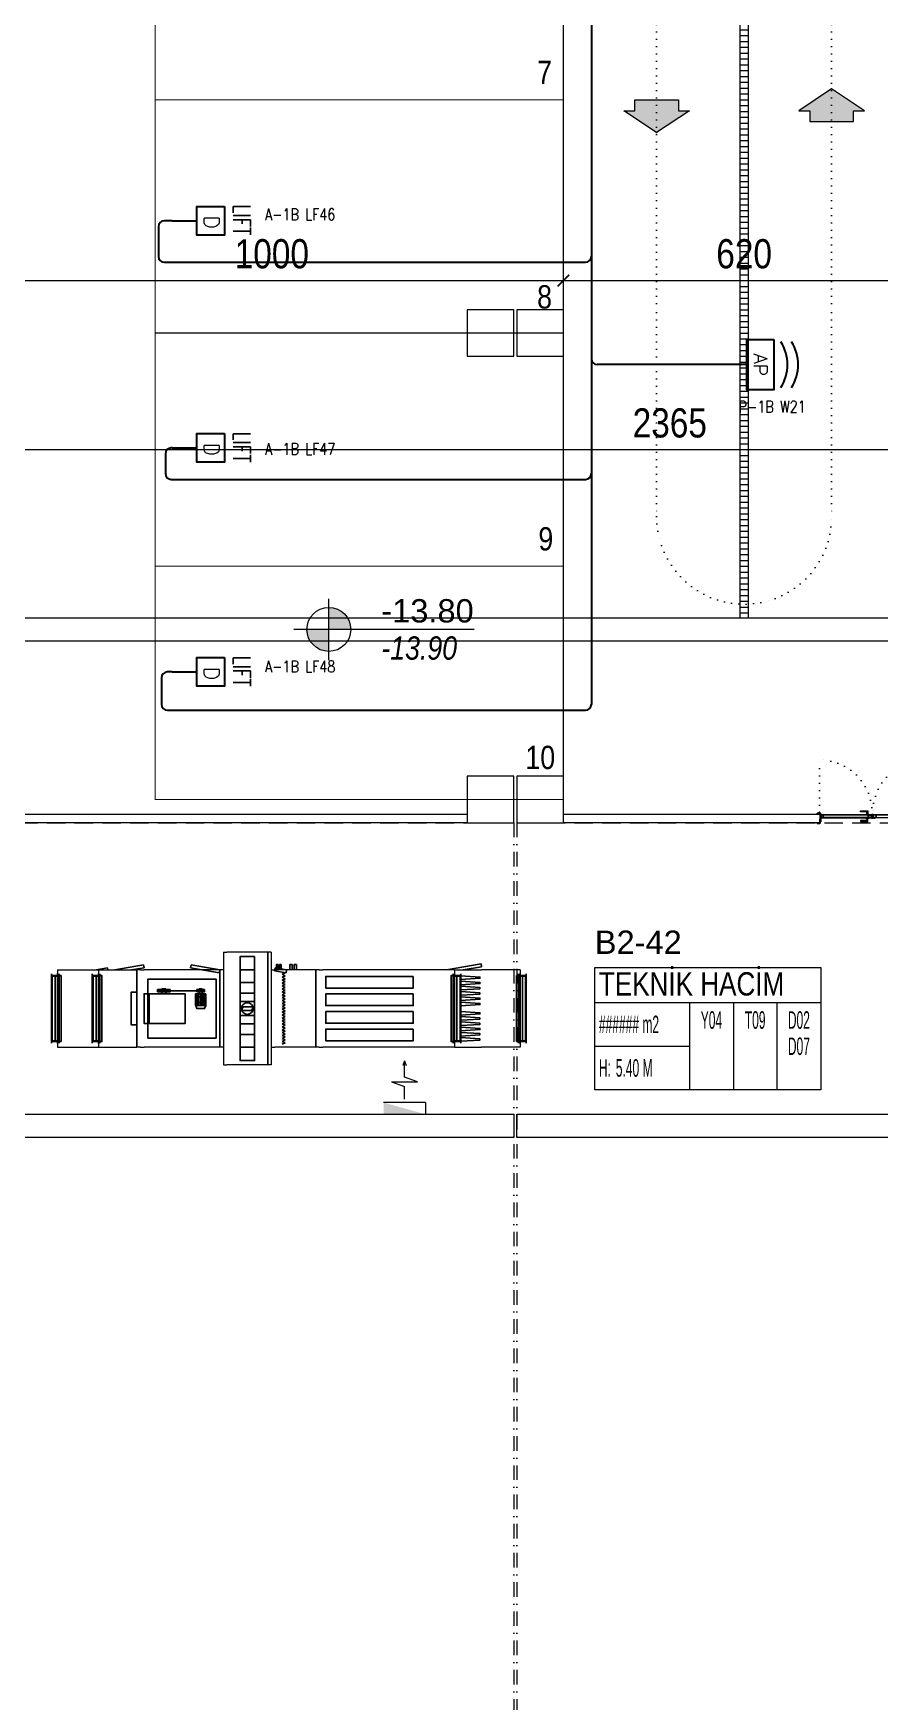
# Model space of a CAD drawing. Header units: metres. Extents: x -13621 to 152406, y -16073 to 22221.
# Drawn here: x 4531 to 5982, y -1507 to 1354 of the extents above; entities that cross this region are included whole.
import ezdxf
from ezdxf.enums import TextEntityAlignment as Align

# ---------------------------------------------------------------- set-up
doc = ezdxf.new("R2010")
doc.units = ezdxf.units.M
doc.header["$LTSCALE"] = 100
doc.header["$MEASUREMENT"] = 0
for name, pattern in [('DASHDOT2', [0.5, 0.25, -0.125, 0, -0.125]), ('DOT2', [0.125, 0, -0.125]), ('HIDDEN', [0.375, 0.25, -0.125]), ('HIDDEN2', [4.7625, 3.175, -1.5875])]:
    doc.linetypes.add(name, pattern=pattern)
doc.layers.get('0').update_dxf_attribs({"color": 9, "lineweight": 9})
for name, color, linetype, lineweight in [('00', 9, 'Continuous', 9), ('01', 9, 'Continuous', 9), ('05S', 9, 'Continuous', 9), ('06B', 9, 'Continuous', 9), ('06C', 9, 'Continuous', 9), ('06D', 9, 'Continuous', 9), ('09', 9, 'Continuous', 9), ('10', 9, 'Continuous', 9), ('20', 9, 'DOT2', 9), ('21', 9, 'Continuous', 9), ('21_mahal200', 9, 'Continuous', 9), ('24', 9, 'DASHDOT2', 9), ('25', 9, 'Continuous', 9), ('32-ekipman', 9, 'Continuous', 9), ('Data  Tavan', 170, 'Continuous', 30), ('E-ACCESS POINT (KABLOSUZ ERİŞİM İÇİN)', 7, 'Continuous', 30), ('E-DATA LIFT PRIZI', 7, 'Continuous', 30), ('E-YAZI', 7, 'Continuous', 30)]:
    doc.layers.add(name, color=color, linetype=linetype, lineweight=lineweight)
doc.styles.add('Arial', font='arial.ttf', dxfattribs={"height": 2.5})
doc.styles.add('E-YAZI', font='txttw.shx')
doc.styles.add('MuuM_TEXT-ITALIC', font='ARIALNI.TTF')
doc.styles.add('MuuM_TEXT-STANDART', font='ARIALN.TTF')
doc.dimstyles.new('MuuM_DIM200', dxfattribs={"dimscale": 20, "dimtxt": 2, "dimasz": 1, "dimexe": 1, "dimexo": 1, "dimgap": 1, "dimtad": 1, "dimdec": 1, "dimrnd": 0.5, "dimdsep": 46, "dimtxsty": 'MuuM_TEXT-STANDART', "dimblk": 'ARCHTICK', "dimcen": 0, "dimdle": 0.15, "dimclrd": 256, "dimclre": 256, "dimclrt": 256, "dimadec": 0, "dimazin": 0, "dimtfac": 5, "dimtdec": 1, "dimtix": 1, "dimtmove": 2, "dimatfit": 3, "dimldrblk": 'DOT', "dimfxl": 3, "dimfxlon": 1, "dimtolj": 1, "dimlwd": -1, "dimlwe": -1, "dimarcsym": 0})

# ---------------------------------------------------------------- blocks, each defined once
blk = doc.blocks.new('p-akslar_yeni')
at = {"layer": '24'}
for points in [[(11770, -8575), (11770, -11857.2)], [(11775, -8575), (11775, -11857.2)]]:
    blk.add_lwpolyline(points, dxfattribs=at)
blk = doc.blocks.new('*U215')
at = {"layer": 'E-ACCESS POINT (KABLOSUZ ERİŞİM İÇİN)', "color": 4}
blk.add_lwpolyline([(-2.39, 3.24), (2.39, 3.24), (2.39, 0.65), (-2.39, 0.65)], close=True, dxfattribs=at)
at = {"layer": 'E-ACCESS POINT (KABLOSUZ ERİŞİM İÇİN)', "color": 3}
for centre in [(0, 1.56), (0, 0.55)]:
    blk.add_arc(centre, 3.99, 57.1828, 122.8172, dxfattribs=at)
at = {"layer": 'E-ACCESS POINT (KABLOSUZ ERİŞİM İÇİN)', "color": 3, "style": 'E-YAZI'}
blk.add_text('AP', height=1.28, dxfattribs=at).set_placement((-1.05, 1.31))
blk = doc.blocks.new('E-DATA LIFT PRIZI')
at = {"layer": 'E-DATA LIFT PRIZI', "color": 2}
blk.add_line((0, 0), (0, 42), dxfattribs=at)
blk.add_lwpolyline([(-24.6, 89.6), (24.6, 89.6), (24.6, 42), (-24.6, 42)], close=True, dxfattribs=at)
at = {"layer": 'E-DATA LIFT PRIZI', "color": 2, "style": 'E-YAZI', "width": 0.7}
blk.add_text('LIFT', height=30, dxfattribs=at).set_placement((-28, 104.2))
at = {"layer": 'E-DATA LIFT PRIZI', "color": 2, "style": 'E-YAZI'}
blk.add_text('D', height=25.6, dxfattribs=at).set_placement((-8.8, 54.6))
blk = doc.blocks.new('p-kolon_80x80')
blk.add_lwpolyline([(-40, -40), (40, -40), (40, 40), (-40, 40)], close=True)
blk = doc.blocks.new('2.bod.sitatik')
at = {"layer": '01'}
for points in [[(5275, -8630), (5355, -8630), (5355, -8550), (5275, -8550)], [(5360, -8630), (5440, -8630), (5440, -8550), (5360, -8550)]]:
    blk.add_lwpolyline(points, close=True, dxfattribs=at)
for p in [(5315, -7790), (5400, -7790)]:
    blk.add_blockref('p-kolon_80x80', p, dxfattribs=at)
blk = doc.blocks.new('p-işyeri')
at = {"color": 0, "const_width": 2}
blk.add_lwpolyline([(200, 0), (200, 700), (-200, 700), (-200, 0)], close=True, dxfattribs=at)
blk = doc.blocks.new('P-KURANGLEZ')
at = {"layer": '01'}
blk.add_lwpolyline([(5355, -500), (5355, -540), (1600, -540), (1600, 0), (1640, 0), (1640, -500)], close=True, dxfattribs=at)
blk.add_lwpolyline([(7520, -540), (5360, -540), (5360, -500), (7520, -500), (7520, -540)], dxfattribs=at)
blk = doc.blocks.new('p-ızgara')
at = {"layer": '06D'}
h = blk.add_hatch(dxfattribs=at)
h.set_pattern_fill('_USER', color=252, scale=10, angle=180, style=0, pattern_type=0)
h.set_pattern_definition([(180, (20, -8630), (-1e-15, -10), [])])
h.paths.add_polyline_path([(5742.5, -4975), (5742.5, -8278.5), (5757.5, -8278.5), (5757.5, -4975)])
blk.add_lwpolyline([(5742.5, -4975), (5742.5, -8278.5), (5757.5, -8278.5), (5757.5, -4975)], close=True, dxfattribs=at)
blk = doc.blocks.new('_ArchTick')
at = {"color": 0, "linetype": 'ByBlock', "const_width": 0.15}
blk.add_lwpolyline([(-0.5, -0.5), (0.5, 0.5)], dxfattribs=at)
blk = doc.blocks.new('*D444')
at = {"layer": '25', "transparency": 16777216}
for p, q in [((4440, -32440.8), (4440, -32360.8)), ((5440, -32440.8), (5440, -32360.8)), ((4437, -32380.8), (5443, -32380.8))]:
    blk.add_line(p, q, dxfattribs=at)
at = {"layer": '25', "transparency": 16777216, "xscale": 20, "yscale": 20, "zscale": 20, "rotation": 180}
blk.add_blockref('_ArchTick', (4440, -32380.8), dxfattribs=at)
at = {"layer": '25', "transparency": 16777216, "xscale": 20, "yscale": 20, "zscale": 20}
blk.add_blockref('_ArchTick', (5440, -32380.8), dxfattribs=at)
at = {"layer": '25', "transparency": 16777216, "insert": (4940, -32335.2), "char_height": 50, "attachment_point": 5, "style": 'MuuM_TEXT-STANDART'}
blk.add_mtext('\\A1;1000', dxfattribs=at)
blk = doc.blocks.new('_Dot')
at = {"color": 0, "linetype": 'ByBlock', "lineweight": -2}
blk.add_line((-0.5, 0), (-1, 0), dxfattribs=at)
at = {"color": 0, "linetype": 'ByBlock', "const_width": 0.5}
blk.add_lwpolyline([(-0.25, 0, 1), (0.25, 0, 1)], format="xyb", close=True, dxfattribs=at)
blk = doc.blocks.new('*D445')
at = {"layer": '25', "transparency": 16777216}
for p, q in [((5440, -32440.8), (5440, -32360.8)), ((6060, -32440.8), (6060, -32360.8)), ((5437, -32380.8), (6063, -32380.8))]:
    blk.add_line(p, q, dxfattribs=at)
at = {"layer": '25', "transparency": 16777216, "xscale": 20, "yscale": 20, "zscale": 20, "rotation": 180}
blk.add_blockref('_ArchTick', (5440, -32380.8), dxfattribs=at)
at = {"layer": '25', "transparency": 16777216, "xscale": 20, "yscale": 20, "zscale": 20}
blk.add_blockref('_ArchTick', (6060, -32380.8), dxfattribs=at)
at = {"layer": '25', "transparency": 16777216, "insert": (5750, -32335.2), "char_height": 50, "attachment_point": 5, "style": 'MuuM_TEXT-STANDART'}
blk.add_mtext('\\A1;620', dxfattribs=at)
blk = doc.blocks.new('*D452')
at = {"layer": '25', "transparency": 16777216}
for p, q in [((4437, -32670.8), (6808, -32670.8)), ((4440, -32730.8), (4440, -32650.8)), ((6805, -32730.8), (6805, -32650.8))]:
    blk.add_line(p, q, dxfattribs=at)
at = {"layer": '25', "transparency": 16777216, "xscale": 20, "yscale": 20, "zscale": 20, "rotation": 180}
blk.add_blockref('_ArchTick', (4440, -32670.8), dxfattribs=at)
at = {"layer": '25', "transparency": 16777216, "xscale": 20, "yscale": 20, "zscale": 20}
blk.add_blockref('_ArchTick', (6805, -32670.8), dxfattribs=at)
at = {"layer": '25', "transparency": 16777216, "insert": (5622.5, -32625.3), "char_height": 50, "attachment_point": 5, "style": 'MuuM_TEXT-STANDART'}
blk.add_mtext('\\A1;2365', dxfattribs=at)
blk = doc.blocks.new('YD-72-20')
at = {"linetype": 'Continuous'}
for p, q in [((0, 0.714), (-0.028, 0.634)), ((0, 0.714), (0.028, 0.634)), ((0, 0.434), (0, 0.714)), ((-0.225, 0.355), (0.225, 0.355)), ((-0.225, 0.355), (0, 0.276)), ((0.225, 0.355), (0, 0.434)), ((0.36, 0), (-0.36, 0)), ((0, 0.058), (0, 0.276)), ((0.36, 0), (0.36, -0.2))]:
    blk.add_line(p, q, dxfattribs=at)
blk.add_solid([(0.36, -0.2), (-0.36, 0), (-0.36, -0.2)])
blk = doc.blocks.new('A$C29B32992')
at = {"xscale": 100, "yscale": 100, "zscale": 100}
blk.add_blockref('YD-72-20', (5167.6, -11370.1), dxfattribs=at)
blk = doc.blocks.new('0_elevationtarget-p-bk')
h = blk.add_hatch(color=250)
h.paths.add_polyline_path([(1.88, 0, 0.414214), (0, 1.88), (0, 0)])
h.paths.add_polyline_path([(0, 0), (-1.88, 0, 0.414214), (0, -1.88)])
blk.add_line((0, -2.62), (0, 2.62))
blk.add_lwpolyline([(12.45, 0), (-3, 0)])
blk.add_circle((0, 0), 1.88)
at = {"style": 'Arial'}
blk.add_attdef('BITMISKOT', text='', height=2, dxfattribs=at).set_placement((4.5, 0), align=Align.BOTTOM_LEFT)
at = {"style": 'MuuM_TEXT-ITALIC'}
blk.add_attdef('FINISHINGFLOORLEVEL', text='', height=2, dxfattribs=at).set_placement((4.5, -0.59), align=Align.TOP_LEFT)
blk = doc.blocks.new('fgdfhdfh')
for p, q in [((2844, 1630), (2905, 1630)), ((2844, 1630), (2905, 1630)), ((2844, -305), (2844, 1630)), ((3605, 1630), (2905, 1630)), ((3666, 1630), (3605, 1630)), ((3666, 1630), (3605, 1630)), ((3666, -305), (3666, 1630)), ((0, 1325), (61, 1325)), ((0, 0), (0, 1325)), ((61, 1325), (700, 1325)), ((700, 1325), (761, 1325)), ((700, 0), (700, 1325)), ((761, 1325), (1361, 1325)), ((1361, 1325), (1361, 1325)), ((1422, 1325), (1361, 1325)), ((1422, 1325), (1483, 1325)), ((2783, 1325), (1483, 1325)), ((2844, 1325), (2783, 1325)), ((3666, 1325), (3727, 1325)), ((3927, 1325), (3727, 1325)), ((4427, 1325), (3927, 1325)), ((4488, 1325), (4427, 1325)), ((4488, 1325), (4549, 1325)), ((6149, 1325), (4549, 1325)), ((6749, 1325), (6149, 1325)), ((6810, 1325), (6749, 1325)), ((6810, 0), (6810, 1325)), ((6810, 1325), (7271, 1325)), ((7871, 1325), (7271, 1325)), ((7932, 1325), (7871, 1325)), ((7932, 0), (7932, 1325)), ((0, 0), (61, 0)), ((61, 0), (700, 0)), ((700, 0), (761, 0)), ((761, 0), (1361, 0)), ((1422, 0), (1361, 0)), ((1422, 0), (1483, 0)), ((2783, 0), (1483, 0)), ((2844, 0), (2783, 0)), ((3666, 0), (3727, 0)), ((3927, 0), (3727, 0)), ((4427, 0), (3927, 0)), ((4488, 0), (4427, 0)), ((4488, 0), (4549, 0)), ((6149, 0), (4549, 0)), ((6749, 0), (6149, 0)), ((6810, 0), (6749, 0)), ((6810, 0), (7271, 0)), ((7871, 0), (7271, 0)), ((7932, 0), (7871, 0)), ((2844, -305), (2905, -305)), ((2844, -305), (2905, -305)), ((3605, -305), (2905, -305)), ((3666, -305), (3605, -305)), ((3666, -305), (3605, -305))]:
    blk.add_line(p, q)
at = {"color": 252, "lineweight": -3}
for p, q in [((3380, 1555), (3130, 1555)), ((3605, -305), (3605, 1630)), ((-105, 67), (-105, 1257)), ((-40, 97), (-40, 1227)), ((25, 67), (25, 1257)), ((595, 68), (595, 1258)), ((660, 98), (660, 1228)), ((725, 68), (725, 1258)), ((1361, 0), (1361, 1325)), ((1361, 25), (1361, 1300)), ((2783, 0), (2783, 1325)), ((3380, 1324), (3130, 1324)), ((3902, 1250), (3852, 1275)), ((3852, 1225), (3902, 1250)), ((3902, 1200), (3852, 1225)), ((3852, 1175), (3902, 1200)), ((3902, 1150), (3852, 1175)), ((3852, 1125), (3902, 1150)), ((4427, 0), (4427, 1325)), ((6785, 68), (6785, 1258)), ((6850, 98), (6850, 1228)), ((6915, 68), (6915, 1258)), ((7907, 67), (7907, 1257)), ((7972, 97), (7972, 1227)), ((8037, 67), (8037, 1257)), ((1569, 409), (1569, 916)), ((3380, 1109), (3130, 1109)), ((3380, 924), (3130, 924)), ((3902, 1100), (3852, 1125)), ((3852, 1075), (3902, 1100)), ((3902, 1050), (3852, 1075)), ((3852, 1025), (3902, 1050)), ((3902, 1000), (3852, 1025)), ((3852, 975), (3902, 1000)), ((3902, 950), (3852, 975)), ((3852, 925), (3902, 950)), ((3902, 900), (3852, 925)), ((3852, 875), (3902, 900)), ((3902, 850), (3852, 875)), ((2394, 409), (2394, 612)), ((2422, 409), (2422, 612)), ((2455, 409), (2455, 612)), ((2488, 409), (2488, 612)), ((2516, 409), (2516, 612)), ((2535, 409), (2535, 612)), ((2541, 409), (2541, 612)), ((3380, 782), (3130, 782)), ((3380, 693), (3130, 693)), ((3155, 688), (3130, 638)), ((3180, 638), (3130, 638)), ((3380, 632), (3130, 632)), ((3155, 688), (3180, 638)), ((3355, 638), (3330, 688)), ((3380, 688), (3330, 688)), ((3355, 638), (3380, 688)), ((3852, 825), (3902, 850)), ((3902, 800), (3852, 825)), ((3852, 775), (3902, 800)), ((3902, 750), (3852, 775)), ((3852, 725), (3902, 750)), ((3902, 700), (3852, 725)), ((3852, 675), (3902, 700)), ((3902, 650), (3852, 675)), ((3852, 625), (3902, 650)), ((3902, 600), (3852, 625)), ((3852, 575), (3902, 600)), ((3902, 550), (3852, 575)), ((2511, 356), (1719, 356)), ((3380, 543), (3130, 543)), ((3380, 401), (3130, 401)), ((3852, 525), (3902, 550)), ((3902, 500), (3852, 525)), ((3852, 475), (3902, 500)), ((3902, 450), (3852, 475)), ((3852, 425), (3902, 450)), ((3902, 400), (3852, 425)), ((3852, 375), (3902, 400)), ((3902, 350), (3852, 375)), ((3852, 325), (3902, 350)), ((3902, 300), (3852, 325)), ((3852, 275), (3902, 300)), ((858, -35), (864, 0)), ((1269, 0), (1484, -38)), ((1361, 0), (1361, 0)), ((2774, 49), (2282, -38)), ((2783, 0), (2290, -87)), ((2783, 0), (2774, 49)), ((3380, 216), (3130, 216)), ((3380, 1), (3130, 1)), ((3918, 49), (3721, 14)), ((3730, -35), (3721, 14)), ((3927, 0), (3730, -35)), ((3902, 250), (3852, 275)), ((3852, 225), (3902, 250)), ((3902, 200), (3852, 225)), ((3852, 175), (3902, 200)), ((3902, 150), (3852, 175)), ((3852, 125), (3902, 150)), ((3902, 100), (3852, 125)), ((3852, 75), (3902, 100)), ((3902, 50), (3852, 75)), ((3927, 0), (3918, 49)), ((6956, 0), (7271, -56)), ((661, -1), (858, -35)), ((983, -1), (1475, -88)), ((1475, -88), (1484, -38)), ((2290, -87), (2282, -38)), ((3380, -230), (3130, -230)), ((6671, -1), (7262, -105)), ((7262, -105), (7271, -56))]:
    blk.add_line(p, q, dxfattribs=at)
for points in [[(3380, -230), (3130, -230), (3130, 1555), (3380, 1555), (3380, -230)], [(-105, 97), (25, 97), (25, 1227), (-105, 1227), (-105, 97)], [(-92, 107), (12, 107), (12, 1217), (-92, 1217), (-92, 107)], [(0, 97), (61, 97), (61, 1227), (0, 1227), (0, 97)], [(595, 98), (725, 98), (725, 1228), (595, 1228), (595, 98)], [(608, 108), (712, 108), (712, 1218), (608, 1218), (608, 108)], [(700, 98), (761, 98), (761, 1228), (700, 1228), (700, 98)], [(2718, 156), (1548, 156), (1548, 1170), (2718, 1170), (2718, 156)], [(6099, 1014), (4599, 1014), (4599, 1214), (6099, 1214), (6099, 1014)], [(6810, 98), (6749, 98), (6749, 1228), (6810, 1228), (6810, 98)], [(6915, 98), (6785, 98), (6785, 1228), (6915, 1228), (6915, 98)], [(6902, 108), (6798, 108), (6798, 1218), (6902, 1218), (6902, 108)], [(7932, 97), (7871, 97), (7871, 1227), (7932, 1227), (7932, 97)], [(8037, 97), (7907, 97), (7907, 1227), (8037, 1227), (8037, 97)], [(8024, 107), (7920, 107), (7920, 1217), (8024, 1217), (8024, 107)], [(1361, 384), (1261, 384), (1261, 941), (1361, 941), (1361, 384)], [(2191, 409), (1483, 409), (1483, 916), (2191, 916), (2191, 409)], [(6099, 713), (4599, 713), (4599, 913), (6099, 913), (6099, 713)], [(2541, 409), (2368, 409), (2368, 612), (2541, 612), (2541, 409)], [(6099, 412), (4599, 412), (4599, 612), (6099, 612), (6099, 412)], [(1931, 338), (1715, 338), (1715, 373), (1931, 373), (1931, 338)], [(1855, 374), (1790, 374), (1790, 409), (1855, 409), (1855, 374)], [(1855, 323), (1790, 323), (1790, 338), (1855, 338), (1855, 323)], [(2520, 338), (2390, 338), (2390, 373), (2520, 373), (2520, 338)], [(2498, 460), (2412, 460), (2412, 561), (2498, 561), (2498, 460)], [(2477, 374), (2434, 374), (2434, 409), (2477, 409), (2477, 374)], [(2477, 323), (2434, 323), (2434, 338), (2477, 338), (2477, 323)], [(6099, 111), (4599, 111), (4599, 311), (6099, 311), (6099, 111)]]:
    blk.add_lwpolyline(points, close=True, dxfattribs=at)
for points in [[(0, 61), (0, 61), (0, 1264), (0, 1264), (0, 61)], [(700, 61), (700, 61), (700, 1264), (700, 1264), (700, 61)], [(6810, 61), (6810, 61), (6810, 1264), (6810, 1264), (6810, 61)], [(7932, 61), (7932, 61), (7932, 1264), (7932, 1264), (7932, 61)]]:
    blk.add_lwpolyline(points, close=True)
for points in [[(6915, 1161), (7244, 1183), (7244, 1203), (6915, 1224)], [(6915, 1071), (7244, 1093), (7244, 1113), (6915, 1134)], [(6915, 981), (7244, 1003), (7244, 1023), (6915, 1044)], [(6915, 891), (7244, 913), (7244, 933), (6915, 954)], [(6915, 801), (7244, 823), (7244, 843), (6915, 864)], [(2541, 612), (2520, 662), (2390, 662), (2369, 612)], [(6915, 711), (7244, 733), (7244, 753), (6915, 774)], [(6915, 551), (7244, 573), (7244, 593), (6915, 614)], [(6915, 461), (7244, 483), (7244, 503), (6915, 524)], [(6915, 371), (7244, 393), (7244, 413), (6915, 434)], [(6915, 281), (7244, 303), (7244, 323), (6915, 344)], [(3781, 0), (3781, -91), (3754, -91), (3754, 0)], [(3834, 0), (3834, -91), (3807, -91), (3807, 0)], [(4023, 0), (4023, -91), (3983, -91), (3983, 0)], [(4095, 0), (4095, -91), (4055, -91), (4055, 0)], [(6915, 191), (7244, 213), (7244, 233), (6915, 254)], [(6915, 101), (7244, 123), (7244, 143), (6915, 164)]]:
    blk.add_lwpolyline(points, dxfattribs=at)
blk.add_circle((3255, 662), 100, dxfattribs=at)
blk = doc.blocks.new('0_arrow1')
blk.add_hatch(color=254).paths.add_polyline_path([(0, 0), (-22.5, -15), (-15, -15), (-15, -22.5), (15, -22.5), (15, -15), (22.5, -15)])
at = {"linetype": 'ByBlock', "lineweight": -2}
blk.add_lwpolyline([(15, -22.5), (-15, -22.5), (-15, -15), (-22.5, -15), (0, 0), (22.5, -15), (15, -15)], close=True, dxfattribs=at)
blk.add_point((0, 0))
blk = doc.blocks.new('prf-scr2')
at = {"linetype": 'DOT2', "ltscale": 10}
blk.add_line((0, 0.2), (0, -1.1), dxfattribs=at)
for p, q in [((-0.1, -0.2), (0.1, -0.3)), ((0.1, -0.2), (-0.1, -0.2)), ((0.1, -0.3), (-0.1, -0.3)), ((-0.1, -0.3), (0.1, -0.4)), ((0.1, -0.4), (-0.1, -0.4)), ((0.1, -0.5), (-0.1, -0.4)), ((-0.1, -0.4), (0.1, -0.4)), ((0.1, -0.6), (-0.1, -0.5)), ((-0.1, -0.5), (0.1, -0.5)), ((-0.1, -0.6), (0.1, -0.7)), ((0.1, -0.6), (-0.1, -0.6)), ((-0.1, -0.6), (0.1, -0.6)), ((-0.1, -0.7), (0.1, -0.8)), ((0.1, -0.7), (-0.1, -0.7)), ((-0.1, -0.8), (0.1, -0.8)), ((0.1, -0.8), (-0.1, -0.8)), ((0.1, -0.2), (0, -0.1)), ((0, -0.2), (0.1, -0.2))]:
    blk.add_line(p, q)
blk.add_lwpolyline([(0.2, 0), (-0.2, 0), (-0.2, 0), (-0.1, -0.1), (0.1, -0.1), (0.2, 0), (0.2, 0)], close=True)
for points in [[(0.2, 0), (-0.2, 0)], [(-0.1, -0.1), (-0.1, -0.2), (-0.1, -0.2), (-0.1, -0.2), (-0.1, -0.2), (-0.1, -0.3), (-0.1, -0.3), (-0.1, -0.3), (-0.1, -0.3), (-0.1, -0.4), (-0.1, -0.4), (-0.1, -0.4), (-0.1, -0.4), (-0.1, -0.4), (-0.1, -0.5), (-0.1, -0.5), (-0.1, -0.5), (-0.1, -0.5), (-0.1, -0.5), (-0.1, -0.5), (-0.1, -0.6), (-0.1, -0.6), (-0.1, -0.6), (-0.1, -0.6), (-0.1, -0.6), (-0.1, -0.7), (-0.1, -0.7), (-0.1, -0.7), (-0.1, -0.7), (-0.1, -0.7), (-0.1, -0.8), (-0.1, -0.8), (-0.1, -0.8), (-0.1, -0.8), (0, -0.9), (0, -0.9), (0, -0.9), (0.1, -0.8), (0.1, -0.8), (0.1, -0.7), (0.1, -0.7), (0.1, -0.7), (0.1, -0.7), (0.1, -0.7), (0.1, -0.7), (0.1, -0.6), (0.1, -0.6), (0.1, -0.6), (0.1, -0.6), (0.1, -0.6), (0.1, -0.5), (0.1, -0.5), (0.1, -0.5), (0.1, -0.5), (0.1, -0.4), (0.1, -0.4), (0.1, -0.4), (0.1, -0.4), (0.1, -0.4), (0.1, -0.3), (0.1, -0.3), (0.1, -0.3), (0.1, -0.3), (0.1, -0.3), (0.1, -0.3), (0.1, -0.2), (0.1, -0.2), (0.1, -0.2), (0.1, -0.2), (0.1, -0.2), (0.1, -0.1)]]:
    blk.add_lwpolyline(points)
blk = doc.blocks.new('gr-p-barel kilitli kapı kolu')
at = {"layer": '05S'}
h = blk.add_hatch(color=256, dxfattribs=at)
h.paths.add_polyline_path([(1.3, 0.8), (-1.3, 0.8), (-1.3, 0.7), (1.3, 0.7)])
h.paths.add_polyline_path([(2.75, 0.7), (-2.75, 0.7), (-2.75, 0), (2.75, 0)])
h.paths.add_polyline_path([(-11.7, 4.9), (-11.7, 6.7), (0.9, 6.7), (0.9, 0.8), (-0.9, 0.8), (-0.9, 4.9)])
at = {"flags": 128}
for points in [[(-0.9, 0.8), (-0.9, 4.9), (-11.7, 4.9), (-11.7, 6.7), (0.9, 6.7), (0.9, 0.8)], [(-0.8, 5), (0.8, 6.6)]]:
    blk.add_lwpolyline(points, dxfattribs=at)
blk.add_lwpolyline([(-2.75, 0), (-2.75, 0.7), (2.75, 0.7), (2.75, 0)])
blk.add_lwpolyline([(-1.3, 0.7), (1.3, 0.7), (1.3, 0.8), (-1.3, 0.8)], close=True)
blk = doc.blocks.new('p-de-02')
at = {"layer": '06C'}
blk.add_lwpolyline([(106.3, -16.6, 1), (106.3, -15.8), (104.3, -15.8), (104.3, -16.6), (106.4, -16.6)], format="xyb", dxfattribs=at)
blk.add_arc((106.3, -16.2), 0.5, 233.1301, 126.8699, dxfattribs=at)
at = {"layer": '09'}
for p, q in [((108.1, -16.7), (108.1, -16.6)), ((108.2, -16.7), (108.2, -16.6)), ((108.3, -16.6), (108.3, -16.7)), ((108.4, -16.7), (108.4, -16.6)), ((108.5, -16.6), (108.5, -16.7)), ((108.6, -16.7), (108.6, -16.6)), ((108.7, -16.6), (108.7, -16.7)), ((108.8, -16.6), (108.8, -16.7)), ((109.3, -21.9), (109.3, -21.7)), ((109.4, -21.7), (109.4, -21.9)), ((109.5, -21.9), (109.5, -21.7)), ((109.6, -21.7), (109.6, -21.9)), ((109.7, -21.9), (109.7, -21.7)), ((109.8, -21.7), (109.8, -21.9)), ((109.9, -21.9), (109.9, -21.7)), ((110, -21.9), (110, -21.7))]:
    blk.add_line(p, q, dxfattribs=at)
at = {"layer": '10'}
for points in [[(14.2, -6.8, -0.414214), (14.3, -6.7), (18.7, -6.7, -0.414214), (18.8, -6.8), (18.8, -14.1), (19, -14.1), (19, -6.8, 0.414214), (18.7, -6.5), (14.3, -6.5, 0.414214), (14, -6.8), (14, -7.7, 0.414214), (14.3, -8), (15.4, -8), (15.4, -7.8), (14.3, -7.8, -0.414214), (14.2, -7.7)], [(19, -9.7, -0.414214), (19.3, -9.4), (20.3, -9.4, -0.414214), (20.6, -9.7), (20.6, -16.1, -0.414214), (20.3, -16.4, -0.414214), (20, -16.1), (20, -15.2), (19, -15.2), (19, -24.2, -0.414214), (18.7, -24.5), (14.3, -24.5, -0.414214), (14, -24.2), (14, -23.3, -0.414214), (14.3, -23), (15.4, -23), (15.4, -23.2), (14.3, -23.2, 0.414214), (14.2, -23.3), (14.2, -24.2, 0.414214), (14.3, -24.3), (18.7, -24.3, 0.414214), (18.8, -24.2), (18.8, -15), (20.2, -15), (20.2, -16.1, 0.414214), (20.3, -16.2, 0.414214), (20.4, -16.1), (20.4, -9.7, 0.414214), (20.3, -9.6), (19.3, -9.6, 0.414214), (19.2, -9.7), (19.2, -10.6), (19, -10.6)], [(18.4, -25), (19.8, -24.4), (19.8, -21.5), (20, -21.5), (20, -24.5), (18.5, -25.2, -14.796002)], [(198.6, -9.7, 0.414214), (198.3, -9.4), (197.3, -9.4, 0.414214), (197, -9.7), (197, -16.1, 0.414214), (197.3, -16.4, 0.414214), (197.6, -16.1), (197.6, -15.2), (198.6, -15.2), (198.6, -24.2, 0.414214), (198.9, -24.5), (203.3, -24.5, 0.414214), (203.6, -24.2), (203.6, -23.3, 0.414214), (203.3, -23), (202.2, -23), (202.2, -23.2), (203.3, -23.2, -0.414214), (203.4, -23.3), (203.4, -24.2, -0.414214), (203.3, -24.3), (198.9, -24.3, -0.414214), (198.8, -24.2), (198.8, -15), (197.4, -15), (197.4, -16.1, -0.414214), (197.3, -16.2, -0.414214), (197.2, -16.1), (197.2, -9.7, -0.414214), (197.3, -9.6), (198.3, -9.6, -0.414214), (198.4, -9.7), (198.4, -10.6), (198.6, -10.6)], [(199.2, -25), (197.8, -24.4), (197.8, -21.5), (197.6, -21.5), (197.6, -24.5), (199.1, -25.2, 14.796002)], [(203.4, -6.8, 0.414214), (203.3, -6.7), (198.9, -6.7, 0.414214), (198.8, -6.8), (198.8, -14.1), (198.6, -14.1), (198.6, -6.8, -0.414214), (198.9, -6.5), (203.3, -6.5, -0.414214), (203.6, -6.8), (203.6, -7.7, -0.414214), (203.3, -8), (202.2, -8), (202.2, -7.8), (203.3, -7.8, 0.414214), (203.4, -7.7)]]:
    blk.add_lwpolyline(points, format="xyb", close=True, dxfattribs=at)
for points in [[(108.2, -20.1), (108.2, -18.1), (108.5, -18.1), (108.5, -17), (20.3, -17), (20.3, -18.1), (20.6, -18.1), (20.6, -20.1), (20.3, -20.1), (20.3, -18.3), (20, -18.3), (20, -16.7), (108.8, -16.7), (108.8, -18.3), (108.5, -18.3), (108.5, -20.1)], [(108.2, -18.1), (108.2, -20.1), (108.8, -20.1), (108.8, -21.7), (20, -21.7), (20, -20.1), (20.6, -20.1), (20.6, -18.1), (20.9, -18.1), (20.9, -20.3), (20.3, -20.3), (20.3, -21.4), (108.5, -21.4), (108.5, -20.3), (107.9, -20.3), (107.9, -18.1), (108.2, -18.1)], [(109.9, -20.1), (109.9, -18.1), (109.6, -18.1), (109.6, -17), (197.3, -17), (197.3, -18.1), (197, -18.1), (197, -20.1), (197.3, -20.1), (197.3, -18.3), (197.6, -18.3), (197.6, -16.7), (109.3, -16.7), (109.3, -18.3), (109.6, -18.3), (109.6, -20.1)], [(109.9, -18.1), (109.9, -20.1), (109.3, -20.1), (109.3, -21.7), (197.6, -21.7), (197.6, -20.1), (197, -20.1), (197, -18.1), (196.7, -18.1), (196.7, -20.3), (197.3, -20.3), (197.3, -21.4), (109.6, -21.4), (109.6, -20.3), (110.2, -20.3), (110.2, -18.1), (109.9, -18.1)]]:
    blk.add_lwpolyline(points, dxfattribs=at)
for points in [[(20.9, -17.2), (26.9, -17.2), (26.9, -21.2), (20.9, -21.2)], [(21.2, -17.5), (26.6, -17.5), (26.6, -20.9), (21.2, -20.9)], [(107.9, -17.2), (101.9, -17.2), (101.9, -21.2), (107.9, -21.2)], [(107.6, -17.5), (102.2, -17.5), (102.2, -20.9), (107.6, -20.9)], [(108.1, -22.4), (110, -22.4), (110, -21.9), (108.1, -21.9), (107.5, -21.9), (107.5, -22.4)], [(110, -16.1), (108.1, -16.1), (108.1, -16.6), (110.6, -16.6), (110.6, -16.6), (110.6, -16.1)], [(110.2, -17.2), (116.2, -17.2), (116.2, -21.2), (110.2, -21.2)], [(110.5, -17.5), (115.9, -17.5), (115.9, -20.9), (110.5, -20.9)], [(196.7, -17.2), (192.7, -17.2), (192.7, -21.2), (196.7, -21.2)], [(196.4, -17.5), (193, -17.5), (193, -20.9), (196.4, -20.9)]]:
    blk.add_lwpolyline(points, close=True, dxfattribs=at)
for centre in [(17.8, -25.5), (199.8, -25.5)]:
    blk.add_circle(centre, 0.55, dxfattribs=at)
at = {"layer": '20'}
for p, q in [((17.8, -25.5), (17.8, -116)), ((199.8, -25.5), (199.8, -116))]:
    blk.add_line(p, q, dxfattribs=at)
at = {"layer": '20', "linetype": 'HIDDEN'}
for points in [[(18.6, -24.3), (18.6, -23), (17.1, -23), (17.1, -24.3)], [(18.4, -25), (18.4, -23.2), (17.3, -23.2), (17.3, -25)], [(199, -24.3), (199, -23), (200.5, -23), (200.5, -24.3)], [(199.2, -25), (199.2, -23.2), (200.3, -23.2), (200.3, -25)]]:
    blk.add_lwpolyline(points, dxfattribs=at)
at = {"layer": '20'}
for centre, start, end in [((17.8, -25.5), 270, 2.4057), ((199.8, -25.5), 177.5943, 270)]:
    blk.add_arc(centre, 90.5, start, end, dxfattribs=at)
at = {"layer": '06B', "xscale": -1}
blk.add_blockref('gr-p-barel kilitli kapı kolu', (117.3, -16.7), dxfattribs=at)
at = {"layer": '06B', "rotation": 180}
blk.add_blockref('gr-p-barel kilitli kapı kolu', (117.3, -21.7), dxfattribs=at)
at = {"layer": '10', "xscale": -1, "rotation": 90}
for p in [(20.3, -19.2), (109.6, -19.2)]:
    blk.add_blockref('prf-scr2', p, dxfattribs=at)
at = {"layer": '10', "rotation": 270}
for p in [(108.5, -19.2), (197.3, -19.2)]:
    blk.add_blockref('prf-scr2', p, dxfattribs=at)
blk = doc.blocks.new('0_roomno2')
blk.add_lwpolyline([(19.38, -10.5), (0, -10.5), (0, 0), (19.38, 0)], close=True)
for points in [[(0, -3), (19.38, -3)], [(8.12, -3), (8.12, -10.5)], [(11.88, -3), (11.88, -10.5)], [(15.62, -3), (15.62, -10.5)], [(0, -6.75), (8.12, -6.75)]]:
    blk.add_lwpolyline(points)
at = {"style": 'MuuM_TEXT-STANDART', "width": 0.6}
blk.add_text('H:', height=1.5, dxfattribs=at).set_placement((0.35, -8.61), align=Align.MIDDLE_LEFT)
at = {"style": 'Arial'}
blk.add_attdef('ODANO', (0, 1.17), '', height=2, dxfattribs=at)
blk.add_attdef('MEKANADI', text='', height=2, dxfattribs=at).set_placement((0.35, -3), align=Align.BOTTOM_LEFT)
at = {"style": 'MuuM_TEXT-STANDART', "width": 0.6}
for tag, p in [('M2', (0.35, -4.88)), ('TEMIZTAVANYUKSEKLIGI', (1.8, -8.61))]:
    blk.add_attdef(tag, text='', height=1.5, dxfattribs=at).set_placement(p, align=Align.MIDDLE_LEFT)
for tag, p in [('YER01', (10, -4.5)), ('TAVAN01', (13.75, -4.5)), ('DUVAR01', (17.5, -4.5)), ('YER02', (10, -6.75)), ('TAVAN02', (13.75, -6.75)), ('DUVAR02', (17.5, -6.75)), ('YER03', (10, -9)), ('TAVAN03', (13.75, -9)), ('DUVAR03', (17.5, -9))]:
    blk.add_attdef(tag, text='', height=1.5, dxfattribs=at).set_placement(p, align=Align.MIDDLE_CENTER)
blk = doc.blocks.new('2.bod.Mimari')
at = {"layer": '00'}
for points in [[(5275, -8630), (4440, -8630), (4440, -8615), (5275, -8615)], [(5880, -8630), (5440, -8630), (5440, -8615), (5880, -8615)]]:
    blk.add_lwpolyline(points, close=True, dxfattribs=at)
at = {"layer": '06D', "linetype": 'DOT2'}
for points in [[(5600, -4350), (5600, -7755), (5600, -8105)], [(5900, -4350), (5900, -7755), (5900, -8105)]]:
    blk.add_lwpolyline(points, dxfattribs=at)
blk.add_lwpolyline([(5600, -8105, 1), (5900, -8105, 1)], format="xyb", dxfattribs=at)
at = {"layer": '06D'}
blk.add_lwpolyline([(1942.5, -8278.51), (8760, -8278.51), (8760, -8733.51), (8720, -8733.51), (8720, -8318.51), (1942.5, -8318.51), (1942.5, -8278.51)], dxfattribs=at)
at = {"layer": '20', "linetype": 'HIDDEN2', "ltscale": 0.1}
blk.add_lwpolyline([(2030, -8630), (8440, -8630)], dxfattribs=at)
at = {"layer": '01'}
blk.add_blockref('P-KURANGLEZ', (0, -8630), dxfattribs=at)
at = {"layer": '06D'}
blk.add_blockref('p-ızgara', (0, 0), dxfattribs=at)
at = {"layer": '06D', "color": 89, "linetype": 'HIDDEN', "true_color": 0x2e4d23, "rotation": 90}
for p in [(5440, -7190), (5440, -7590), (5440, -7990), (5440, -8390)]:
    blk.add_blockref('p-işyeri', p, dxfattribs=at)
at = {"layer": '06D', "xscale": -2.5, "yscale": 2.5, "zscale": 2.5}
blk.add_blockref('0_arrow1', (5900, -7371.25), dxfattribs=at)
at = {"layer": '06D', "xscale": 2.5, "yscale": 2.5, "zscale": 2.5, "rotation": 180}
blk.add_blockref('0_arrow1', (5600, -7446.25), dxfattribs=at)
at = {"layer": '10', "rotation": 180}
blk.add_blockref('p-de-02', (6078.8, -8638), dxfattribs=at)
at = {"layer": '21', "xscale": 20, "yscale": 20, "zscale": 20}
blk.add_blockref('0_elevationtarget-p-bk', (5037.77, -8298.49), dxfattribs=at).add_auto_attribs({'BITMISKOT': '-13.80', 'FINISHINGFLOORLEVEL': '-13.90'})
at = {"layer": '21_mahal200'}
ref = blk.add_blockref('0_roomno2', (5493.92, -8878.34), dxfattribs=dict(at, xscale=20, yscale=20, zscale=20))
ref.add_attrib('ODANO', 'B2-42', (5493.92, -8854.94), dxfattribs={"layer": '0', "height": 40, "style": 'Arial'})
ref.add_attrib('MEKANADI', 'TEKNİK HACİM', dxfattribs={"layer": '0', "height": 40, "style": 'Arial', "width": 0.8}).set_placement((5500.92, -8938.34), align=Align.BOTTOM_LEFT)
ref.add_attrib('M2', '###### m2', dxfattribs={"layer": '0', "height": 30, "style": 'MuuM_TEXT-STANDART', "width": 0.6}).set_placement((5500.92, -8975.84), align=Align.MIDDLE_LEFT)
ref.add_attrib('TEMIZTAVANYUKSEKLIGI', '5.40 M', dxfattribs={"layer": '0', "height": 30, "style": 'MuuM_TEXT-STANDART', "width": 0.6}).set_placement((5529.92, -9050.5), align=Align.MIDDLE_LEFT)
ref.add_attrib('YER01', 'Y04', dxfattribs={"layer": '0', "height": 30, "style": 'MuuM_TEXT-STANDART', "width": 0.6}).set_placement((5693.92, -8968.34), align=Align.MIDDLE_CENTER)
ref.add_attrib('TAVAN01', 'T09', dxfattribs={"layer": '0', "height": 30, "style": 'MuuM_TEXT-STANDART', "width": 0.6}).set_placement((5768.92, -8968.34), align=Align.MIDDLE_CENTER)
ref.add_attrib('DUVAR01', 'D02', dxfattribs={"layer": '0', "height": 30, "style": 'MuuM_TEXT-STANDART', "width": 0.6}).set_placement((5843.92, -8968.34), align=Align.MIDDLE_CENTER)
ref.add_attrib('DUVAR02', 'D07', dxfattribs={"layer": '0', "height": 30, "style": 'MuuM_TEXT-STANDART', "width": 0.6}).set_placement((5843.92, -9013.34), align=Align.MIDDLE_CENTER)
at = {"layer": '32-ekipman'}
blk.add_blockref('A$C29B32992', (0, 2260.12), dxfattribs=at)
at = {"layer": '32-ekipman', "xscale": -0.1, "yscale": 0.1, "zscale": 0.1, "rotation": 180}
blk.add_blockref('fgdfhdfh', (4572.54, -8882.46), dxfattribs=at)
at = {"layer": '21', "style": 'MuuM_TEXT-STANDART'}
for s, p in [('7', (5420.49, -7375)), ('8', (5420.49, -7760)), ('9', (5422.65, -8175)), ('10', (5425.9, -8550))]:
    blk.add_text(s, height=40, dxfattribs=at).set_placement(p, align=Align.BOTTOM_RIGHT)
at = {"layer": '25'}
for base, p1, p2, picture, middle in [((5440, -7699.98), (4440, -7959.4), (5440, -7889.37), '*D444', (4940, -7654.45)), ((6060, -7699.98), (5440, -7959.4), (6060, -7889.37), '*D445', (5750, -7654.45)), ((6805, -7990), (4440, -8249.42), (6805, -8179.39), '*D452', (5622.5, -7944.47))]:
    dim = blk.add_linear_dim(base=base, p1=p1, p2=p2, dimstyle='MuuM_DIM200', override={"dimtxt": 2.5}, dxfattribs=at)
    dim.commit()
    dim.dimension.update_dxf_attribs({"geometry": picture, "text_midpoint": middle, "insert": (0, 24680.79)})

msp = doc.modelspace()

# ---------------------------------------------------------------- linework, layer by layer
at = {"layer": 'Data  Tavan'}
for p, q in [((5488, 1806.9), (5488, 943.2)), ((4769.3, 1032.4), (4755.4, 1032.4)), ((4745.4, 1022.4), (4745.4, 971.3)), ((5488, 976), (5488, 795.7)), ((4755.4, 961.3), (4853.1, 961.3)), ((4853.1, 961.3), (5478, 961.3)), ((5488, 817.8), (5488, 598.9)), ((5754.5, 785.7), (5498, 785.7)), ((4757.6, 632.9), (4757.6, 598.9)), ((4769.3, 642.9), (4767.6, 642.9)), ((5488, 607), (5488, 203.1)), ((4767.6, 588.9), (5461.2, 588.9)), ((5461.2, 588.9), (5478, 588.9)), ((4769.3, 258.6), (4760.8, 258.6)), ((4750.8, 248.6), (4750.8, 203.1)), ((4760.8, 193.1), (5478, 193.1)), ((5478.6, 193.1), (5478.6, 193.1))]:
    msp.add_line(p, q, dxfattribs=at)
for centre, start, end in [((4755.4, 1022.4), 90, 180), ((4755.4, 971.3), 180, 270), ((5478, 971.3), 270, 0), ((5498, 795.7), 180, 270), ((4767.6, 632.9), 90, 180), ((4767.6, 598.9), 180, 270), ((5478, 598.9), 270, 0), ((4760.8, 248.6), 90, 180), ((4760.8, 203.1), 180, 270), ((5478, 203.1), 270, 0)]:
    msp.add_arc(centre, 10, start, end, dxfattribs=at)

# ---------------------------------------------------------------- block references
for name in ['2.bod.sitatik', '2.bod.Mimari']:
    msp.add_blockref(name, (0, 8630))
at = {"layer": '24'}
msp.add_blockref('p-akslar_yeni', (-6415, 8575), dxfattribs=at)
at = {"layer": 'E-ACCESS POINT (KABLOSUZ ERİŞİM İÇİN)', "xscale": 18, "yscale": 18, "zscale": 18, "rotation": 270}
msp.add_blockref('*U215', (5742.8, 785.7), dxfattribs=at)
at = {"layer": 'E-DATA LIFT PRIZI', "color": 1, "rotation": 270}
for p in [(4769.3, 1032.4), (4769.3, 642.9), (4769.3, 258.6)]:
    msp.add_blockref('E-DATA LIFT PRIZI', p, dxfattribs=at)

# ---------------------------------------------------------------- texts
at = {"layer": 'E-YAZI', "color": 6, "style": 'E-YAZI', "width": 0.8}
for s, p in [('A-1B LF46', (4928.2, 1033.3)), ('P-1B W21', (5740.4, 703.7)), ('A-1B LF47', (4928.2, 631.3)), ('A-1B LF48', (4928.2, 258))]:
    msp.add_text(s, height=20, dxfattribs=at).set_placement(p)

doc.saveas('drawing.dxf')
